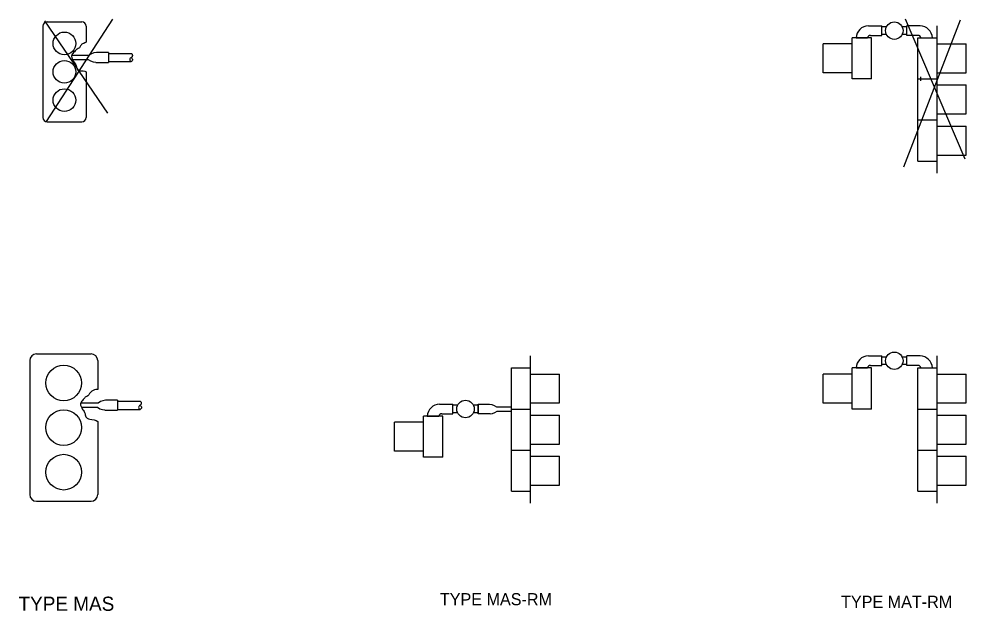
# Model space of a CAD drawing. Extents: x -791 to -679, y 457 to 504.
# Drawn here: x -706.67 to -678.81, y 484.76 to 502.17 of the extents above; entities that cross this region are included whole.
import ezdxf

# ---------------------------------------------------------------- set-up
doc = ezdxf.new("R2010")
doc.units = 0
doc.layers.add('es_DETAIL', color=7, linetype='Continuous')
doc.layers.add('es_NO-PLOT', color=7, linetype='Continuous')

msp = doc.modelspace()

# ---------------------------------------------------------------- linework, layer by layer
at = {"layer": 'es_DETAIL'}
for p, q in [((-705.973, 501.96), (-705.973, 499.273)), ((-705.848, 502.085), (-704.827, 502.085)), ((-704.702, 501.96), (-704.702, 501.484)), ((-681.682, 501.968), (-681.291, 501.968)), ((-681.291, 501.686), (-681.291, 501.968)), ((-681.152, 501.936), (-681.287, 501.936)), ((-680.551, 501.936), (-680.689, 501.936)), ((-680.551, 501.686), (-680.551, 501.966)), ((-680.161, 501.966), (-680.551, 501.966)), ((-679.662, 500.406), (-679.662, 501.969)), ((-682.159, 500.405), (-682.159, 501.613)), ((-681.59, 501.613), (-682.159, 501.613)), ((-682.044, 501.613), (-681.705, 501.613)), ((-681.999, 501.613), (-681.75, 501.613)), ((-681.618, 501.686), (-681.291, 501.686)), ((-681.59, 500.405), (-681.59, 501.613)), ((-681.152, 501.716), (-681.287, 501.716)), ((-680.551, 501.716), (-680.689, 501.716)), ((-680.199, 501.686), (-680.551, 501.686)), ((-680.225, 501.686), (-680.551, 501.686)), ((-680.231, 500.406), (-680.231, 501.613)), ((-680.231, 501.613), (-679.662, 501.613)), ((-682.159, 501.435), (-683.011, 501.435)), ((-683.011, 500.583), (-683.011, 501.435)), ((-679.662, 501.436), (-678.81, 501.436)), ((-678.81, 500.583), (-678.81, 501.436)), ((-704.04, 501.183), (-704.04, 500.887)), ((-704.039, 501.155), (-703.374, 501.155)), ((-704.41, 500.887), (-704.04, 500.887)), ((-704.039, 500.914), (-703.374, 500.914)), ((-704.702, 500.619), (-704.702, 499.273)), ((-682.159, 500.583), (-683.011, 500.583)), ((-680.139, 500.345), (-680.139, 500.466)), ((-679.662, 500.583), (-678.81, 500.583)), ((-681.59, 500.405), (-682.159, 500.405)), ((-680.231, 500.406), (-679.662, 500.406)), ((-680.231, 499.198), (-680.231, 500.406)), ((-680.231, 500.406), (-679.662, 500.406)), ((-679.662, 499.198), (-679.662, 500.406)), ((-679.662, 500.228), (-678.81, 500.228)), ((-678.81, 499.376), (-678.81, 500.228)), ((-679.662, 499.376), (-678.81, 499.376)), ((-705.848, 499.148), (-704.827, 499.148)), ((-680.231, 499.198), (-679.662, 499.198)), ((-680.231, 497.991), (-680.231, 499.198)), ((-680.231, 499.198), (-679.662, 499.198)), ((-679.662, 497.636), (-679.662, 499.198)), ((-679.662, 499.021), (-678.81, 499.021)), ((-678.81, 498.168), (-678.81, 499.021)), ((-680.231, 497.991), (-679.662, 497.991)), ((-680.071, 497.991), (-679.822, 497.991)), ((-679.662, 498.168), (-678.81, 498.168)), ((-706.358, 492.121), (-706.358, 488.181)), ((-706.161, 492.318), (-704.554, 492.318)), ((-704.358, 492.121), (-704.358, 491.273)), ((-691.62, 490.697), (-691.62, 492.26)), ((-681.682, 492.259), (-681.291, 492.259)), ((-681.291, 491.977), (-681.291, 492.259)), ((-681.152, 492.227), (-681.287, 492.227)), ((-680.551, 492.227), (-680.689, 492.227)), ((-680.551, 491.977), (-680.551, 492.258)), ((-680.161, 492.258), (-680.551, 492.258)), ((-679.662, 490.697), (-679.662, 492.26)), ((-692.188, 490.697), (-692.188, 491.905)), ((-692.188, 491.905), (-691.62, 491.905)), ((-682.159, 490.697), (-682.159, 491.904)), ((-681.59, 491.904), (-682.159, 491.904)), ((-682.044, 491.904), (-681.705, 491.904)), ((-681.999, 491.904), (-681.75, 491.904)), ((-681.618, 491.977), (-681.291, 491.977)), ((-681.59, 490.697), (-681.59, 491.904)), ((-681.152, 492.008), (-681.287, 492.008)), ((-680.551, 492.008), (-680.689, 492.008)), ((-680.199, 491.977), (-680.551, 491.977)), ((-680.225, 491.977), (-680.551, 491.977)), ((-680.231, 490.697), (-680.231, 491.905)), ((-680.231, 491.905), (-679.662, 491.905)), ((-691.62, 491.727), (-690.767, 491.727)), ((-690.767, 490.875), (-690.767, 491.727)), ((-682.159, 491.727), (-683.011, 491.727)), ((-683.011, 490.874), (-683.011, 491.727)), ((-679.662, 491.727), (-678.81, 491.727)), ((-678.81, 490.875), (-678.81, 491.727)), ((-703.778, 490.955), (-703.778, 490.659)), ((-703.777, 490.927), (-703.112, 490.927)), ((-694.298, 490.839), (-693.907, 490.839)), ((-693.907, 490.557), (-693.907, 490.839)), ((-693.768, 490.807), (-693.903, 490.807)), ((-693.17, 490.807), (-693.305, 490.807)), ((-693.167, 490.557), (-693.167, 490.839)), ((-693.167, 490.839), (-693.167, 490.557)), ((-692.188, 490.637), (-692.188, 490.758)), ((-691.62, 490.875), (-690.767, 490.875)), ((-682.159, 490.874), (-683.011, 490.874)), ((-679.662, 490.875), (-678.81, 490.875)), ((-704.148, 490.659), (-703.778, 490.659)), ((-703.777, 490.685), (-703.112, 490.685)), ((-694.774, 489.277), (-694.774, 490.484)), ((-694.206, 490.484), (-694.774, 490.484)), ((-694.66, 490.484), (-694.321, 490.484)), ((-694.615, 490.484), (-694.366, 490.484)), ((-694.234, 490.557), (-693.907, 490.557)), ((-694.206, 489.277), (-694.206, 490.484)), ((-693.768, 490.588), (-693.903, 490.588)), ((-693.17, 490.588), (-693.305, 490.588)), ((-692.814, 490.557), (-693.167, 490.557)), ((-692.188, 490.697), (-691.62, 490.697)), ((-692.188, 489.49), (-692.188, 490.697)), ((-692.188, 490.697), (-691.62, 490.697)), ((-691.62, 489.49), (-691.62, 490.697)), ((-691.62, 490.52), (-690.767, 490.52)), ((-690.767, 489.667), (-690.767, 490.52)), ((-681.59, 490.697), (-682.159, 490.697)), ((-680.231, 490.697), (-679.662, 490.697)), ((-680.231, 489.49), (-680.231, 490.697)), ((-680.231, 490.697), (-679.662, 490.697)), ((-679.662, 489.49), (-679.662, 490.697)), ((-679.662, 490.52), (-678.81, 490.52)), ((-678.81, 489.667), (-678.81, 490.52)), ((-704.358, 490.333), (-704.358, 488.181)), ((-694.774, 490.307), (-695.627, 490.307)), ((-695.627, 489.454), (-695.627, 490.307)), ((-691.62, 489.667), (-690.767, 489.667)), ((-679.662, 489.667), (-678.81, 489.667)), ((-694.774, 489.454), (-695.627, 489.454)), ((-692.188, 489.49), (-691.62, 489.49)), ((-692.188, 488.282), (-692.188, 489.49)), ((-692.188, 489.49), (-691.62, 489.49)), ((-691.62, 487.927), (-691.62, 489.49)), ((-691.62, 489.312), (-690.767, 489.312)), ((-690.767, 488.46), (-690.767, 489.312)), ((-680.231, 489.49), (-679.662, 489.49)), ((-680.231, 488.282), (-680.231, 489.49)), ((-680.231, 489.49), (-679.662, 489.49)), ((-679.662, 487.927), (-679.662, 489.49)), ((-679.662, 489.312), (-678.81, 489.312)), ((-678.81, 488.46), (-678.81, 489.312)), ((-694.206, 489.277), (-694.774, 489.277)), ((-692.188, 488.282), (-691.62, 488.282)), ((-692.028, 488.282), (-691.78, 488.282)), ((-691.62, 488.46), (-690.767, 488.46)), ((-680.231, 488.282), (-679.662, 488.282)), ((-680.071, 488.282), (-679.822, 488.282)), ((-679.662, 488.46), (-678.81, 488.46)), ((-706.161, 487.984), (-704.554, 487.984))]:
    msp.add_line(p, q, dxfattribs=at)
for points in [[(-704.611, 501.1), (-704.614, 501.098), (-705.123, 501.098)], [(-704.04, 501.183), (-704.063, 501.184), (-704.394, 501.184), (-704.467, 501.171), (-704.541, 501.147), (-704.611, 501.1)], [(-704.625, 500.971), (-705.097, 500.971)], [(-704.41, 500.887), (-704.482, 500.9), (-704.555, 500.924), (-704.626, 500.971)], [(-704.349, 490.871), (-704.352, 490.869), (-704.861, 490.869)], [(-704.363, 490.742), (-704.835, 490.742)], [(-704.148, 490.659), (-704.22, 490.671), (-704.294, 490.695), (-704.364, 490.742)], [(-703.778, 490.955), (-703.801, 490.955), (-704.132, 490.955), (-704.205, 490.943), (-704.279, 490.918), (-704.349, 490.871)], [(-693.167, 490.839), (-693.144, 490.839), (-692.83, 490.839), (-692.76, 490.828), (-692.69, 490.804), (-692.623, 490.76)], [(-692.623, 490.76), (-692.62, 490.758), (-692.188, 490.758)], [(-692.814, 490.557), (-692.746, 490.569), (-692.676, 490.592), (-692.609, 490.637)], [(-692.609, 490.637), (-692.188, 490.637)]]:
    msp.add_lwpolyline(points, dxfattribs=at)
for centre, radius in [((-680.921, 501.826), 0.256), ((-705.338, 501.45), 0.333), ((-705.338, 500.616), 0.333), ((-705.338, 499.783), 0.333), ((-680.921, 492.117), 0.256), ((-705.358, 491.463), 0.525), ((-693.537, 490.698), 0.256), ((-705.358, 490.152), 0.525), ((-705.358, 488.84), 0.525)]:
    msp.add_circle(centre, radius, dxfattribs=at)
for centre, radius, start, end in [((-705.848, 501.96), 0.125, 90, 180), ((-704.827, 501.96), 0.125, 0, 90), ((-681.68, 501.603), 0.364, 90.3404, 178.4801), ((-680.164, 501.604), 0.362, 1.5199, 89.6596), ((-681.627, 501.608), 0.0782, 83.8056, 176.3748), ((-680.217, 501.609), 0.0778, 3.6252, 96.1944), ((-705.848, 499.273), 0.125, 180, 270), ((-704.827, 499.273), 0.125, 270, 0), ((-706.161, 492.121), 0.197, 90, 180), ((-704.554, 492.121), 0.197, 0, 90), ((-681.68, 491.895), 0.364, 90.3404, 178.4801), ((-680.164, 491.895), 0.362, 1.5199, 89.6596), ((-681.627, 491.899), 0.0782, 83.8056, 176.3748), ((-680.217, 491.9), 0.0778, 3.6252, 96.1944), ((-694.296, 490.475), 0.364, 90.3404, 178.4801), ((-694.242, 490.48), 0.0782, 83.8056, 176.3748), ((-706.161, 488.181), 0.197, 180, 270), ((-704.554, 488.181), 0.197, 270, 0)]:
    msp.add_arc(centre, radius, start, end, dxfattribs=at)
for points in [[(-704.702, 501.484), (-704.759, 501.449), (-704.813, 501.448), (-704.861, 501.382), (-704.908, 501.295), (-704.963, 501.302), (-705.041, 501.208), (-705.138, 501.102), (-705.12, 501.026), (-705.085, 500.936), (-704.99, 500.826), (-704.979, 500.685), (-704.889, 500.625), (-704.747, 500.656), (-704.702, 500.619)], [(-704.358, 491.273), (-704.43, 491.276), (-704.551, 491.22), (-704.599, 491.153), (-704.646, 491.066), (-704.701, 491.073), (-704.779, 490.98), (-704.876, 490.873), (-704.858, 490.797), (-704.823, 490.707), (-704.728, 490.597), (-704.717, 490.456), (-704.627, 490.396), (-704.408, 490.373), (-704.358, 490.333)]]:
    msp.add_open_spline(points, degree=3, dxfattribs=at)
for points in [[(-703.374, 501.155), (-703.354, 501.141), (-703.34, 501.118), (-703.337, 501.085), (-703.348, 501.057), (-703.37, 501.037), (-703.399, 501.014), (-703.413, 500.986), (-703.413, 500.956), (-703.398, 500.93), (-703.374, 500.914)], [(-703.375, 501.035), (-703.349, 501.014), (-703.336, 500.986), (-703.336, 500.956), (-703.351, 500.93), (-703.374, 500.914)], [(-703.112, 490.927), (-703.092, 490.912), (-703.078, 490.89), (-703.075, 490.857), (-703.086, 490.828), (-703.108, 490.808), (-703.137, 490.786), (-703.151, 490.757), (-703.151, 490.727), (-703.136, 490.701), (-703.112, 490.685)], [(-703.113, 490.806), (-703.087, 490.786), (-703.074, 490.757), (-703.074, 490.727), (-703.089, 490.701), (-703.112, 490.685)]]:
    msp.add_spline(points, degree=3, dxfattribs=at)
at = {"layer": 'es_NO-PLOT'}
for p, q in [((-703.924, 502.159), (-705.874, 499.157)), ((-678.988, 502.134), (-680.651, 497.808)), ((-680.604, 502.17), (-678.846, 498.052)), ((-705.923, 502.11), (-704.07, 499.401))]:
    msp.add_line(p, q, dxfattribs=at)

# ---------------------------------------------------------------- texts
for s, height, p in [('TYPE MAS', 0.4167, (-706.687, 484.762)), ('TYPE MAS-RM', 0.35518, (-694.291, 484.927)), ('TYPE MAT-RM', 0.35518, (-682.488, 484.85))]:
    msp.add_text(s, height=height, dxfattribs=at).set_placement(p)

doc.saveas('drawing.dxf')
